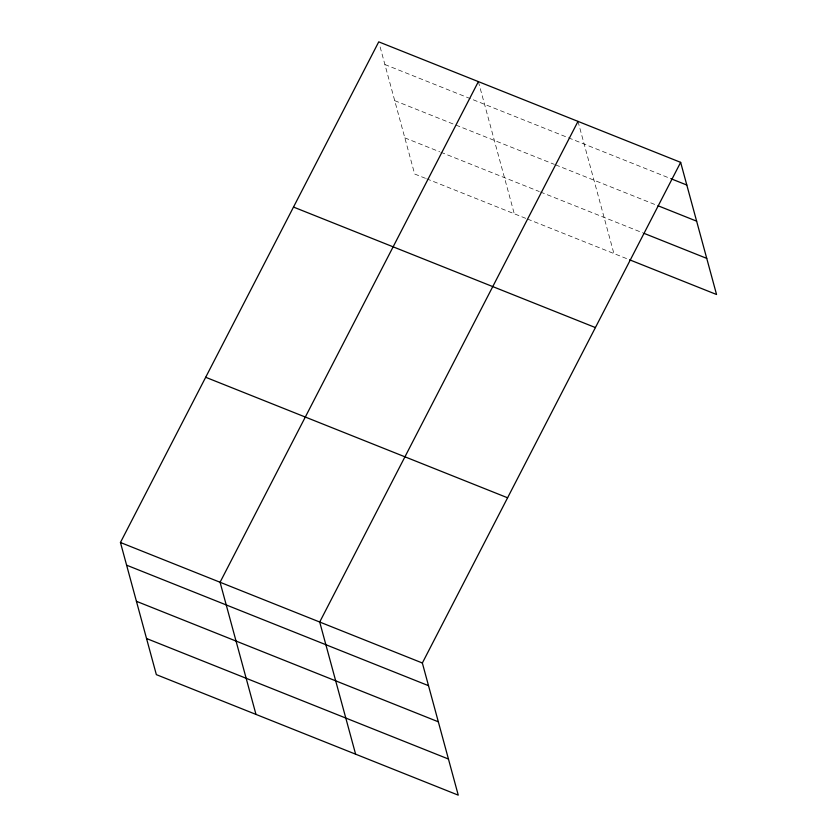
<?xml version="1.0" encoding="UTF-8"?>
<svg xmlns="http://www.w3.org/2000/svg" width="837" height="837" viewBox="0 0 837 837"><rect width="100%" height="100%" fill="white"/><g stroke="black" fill="none" stroke-linecap="round" stroke-linejoin="round"><path stroke-width="0.63" stroke-dasharray="4.18 3.14" d="M384.905 64.533L671.117 178.773M394.719 100.66L454.742 124.619M455.935 125.09L554.366 164.376M555.569 164.858L656.783 205.253M404.836 137.875L439.645 151.769M440.848 152.25L539.279 191.537M540.472 192.018L642.743 232.832M425.447 178.312L414.65 174.002L379.423 44.371M426.65 178.794L526.285 218.562M527.477 219.043L628.399 259.324M578.001 121.386L613.908 253.538M478.377 81.618L514.274 213.77"/><path stroke-width="1.26" d="M680.648 162.357L422.35 662.998L458.257 795.15L156.352 674.643L120.444 542.491L378.742 41.85L680.648 162.357L716.556 294.509L629.612 259.805M478.377 81.618L220.068 582.259L255.976 714.411M578.001 121.386L319.703 622.027L355.61 754.179M671.117 178.773L686.811 185.04M657.987 205.735L696.635 221.167M643.946 233.314L706.742 258.382M293.505 207.063L595.41 327.57M205.682 377.278L507.588 497.785M120.444 542.491L422.35 662.998M126.607 565.174L428.513 685.681M136.421 601.301L438.326 721.808M146.527 638.516L448.444 759.023"/></g></svg>
